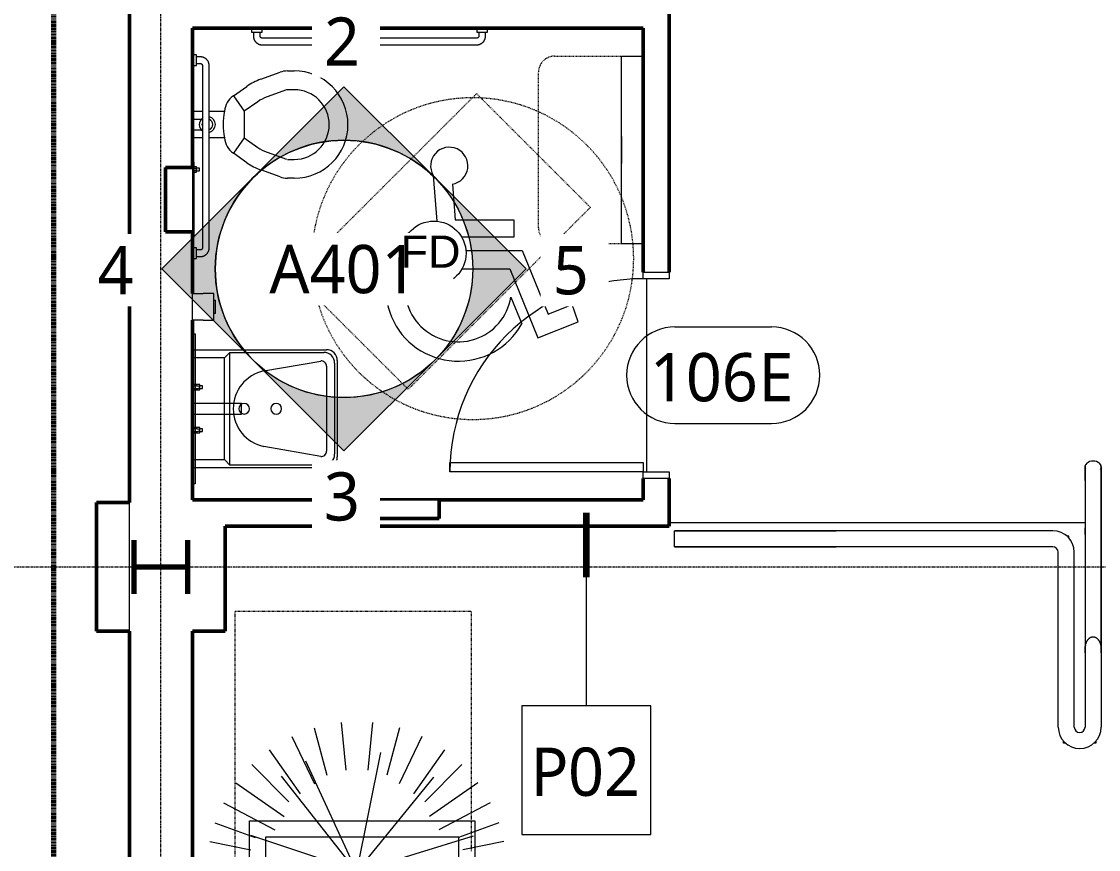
# Model space of a CAD drawing. Header units: inches. Extents: x -1548 to 1644, y -860 to 924.
# Drawn here: x -269 to -68.3, y -22.7 to 131.7 of the extents above; entities that cross this region are included whole.
import ezdxf

# ---------------------------------------------------------------- set-up
doc = ezdxf.new("R2010")
doc.units = ezdxf.units.IN
doc.header["$MEASUREMENT"] = 0
for name, pattern in [('Dash', [0.25, 0.125, -0.125]), ('Dash Dot 3_16_', [0.3125, 0.1875, -0.0625, 0, -0.0625]), ('Grid Line', [0.875, 0.5, -0.125, 0.125, -0.125]), ('Overhead 1_16_', [0.101562, 0.0625, -0.039062])]:
    doc.linetypes.add(name, pattern=pattern)
for name, color, linetype, lineweight in [('A-ANNO-NOTE', 131, 'Continuous', 9), ('A-ANNO-SYMB', 150, 'Continuous', 9), ('A-DOOR', 31, 'Continuous', 13), ('A-DOOR-FRAM', 31, 'Continuous', 20), ('A-DOOR-IDEN', 31, 'Continuous', 9), ('A-FLOR', 192, 'Continuous', 13), ('A-FLOR-HRAL', 11, 'Continuous', 9), ('A-WALL', 113, 'Continuous', 13), ('A-WALL-IDEN', 211, 'Continuous', 9), ('E-ARBL-BNDY', 71, 'Continuous', 9), ('G-ANNO-SYMB', 111, 'Continuous', 9), ('I-WALL', 2, 'Continuous', 13), ('L-HRDS', 13, 'Continuous', 9), ('L-PLNT', 71, 'Continuous', 9), ('P-SANR-FIXT', 6, 'Continuous', 9), ('Q-SPCQ', 91, 'Continuous', 9), ('S-COLS', 52, 'Continuous', 9), ('S-COLS-SYMB', 171, 'Continuous', 70), ('S-GRID', 1, 'Continuous', 9), ('S-STRS-MBND', 31, 'Overhead 1_16_', 9)]:
    doc.layers.add(name, color=color, linetype=linetype, lineweight=lineweight)
doc.styles.add('Arial_1', font='arial.ttf', dxfattribs={"height": 6})
doc.styles.add('Trebuchet MS_1', font='trebuc.ttf', dxfattribs={"height": 9})

# ---------------------------------------------------------------- blocks, each defined once
blk = doc.blocks.new('W Shapes-Column - W10x49-938861-L1')
at = {"layer": 'S-COLS-SYMB', "color": 250}
for p, q in [((-5, 5), (5, 5)), ((0, 5), (0, -5)), ((-5, -5), (5, -5))]:
    blk.add_line(p, q, dxfattribs=at)
blk = doc.blocks.new('Snowdon Towers Sample Structural_rvt-1-L1')
at = {"layer": 'S-COLS', "lineweight": 9, "rotation": 89.99999999999972}
blk.add_blockref('W Shapes-Column - W10x49-938861-L1', (-243, 30), dxfattribs=at)
blk = doc.blocks.new('Snowdon Towers Sample Electrical_rvt-1-L1')
at = {"layer": 'E-ARBL-BNDY', "color": 253}
blk.add_line((-248.88, 434.81), (-248.88, -354.5), dxfattribs=at)
blk = doc.blocks.new('SinkConnection - Retail Sink-V90-L1')
at = {"layer": 'P-SANR-FIXT', "color": 7}
for p, q in [((-4.5, -0.62), (-4.5, -2)), ((-4.5, -2), (-3.5, -2)), ((-4.25, -2), (-4.25, -2.5)), ((-3.75, -2.5), (-3.75, -2)), ((-3.5, -2), (-3.5, -0.62)), ((-1, -0.62), (-1, -9.75)), ((1, -9.75), (1, -0.62)), ((3.5, -0.62), (3.5, -2)), ((3.5, -2), (4.5, -2)), ((3.75, -2), (3.75, -2.5)), ((4.25, -2.5), (4.25, -2)), ((4.5, -2), (4.5, -0.62)), ((-4.25, -2.5), (-4.24, -2.5)), ((-4.25, -2.5), (-3.75, -2.5)), ((-3.76, -2.5), (-3.75, -2.5)), ((3.75, -2.5), (4.25, -2.5)), ((3.75, -2.5), (3.76, -2.5)), ((4.24, -2.5), (4.25, -2.5)), ((-1, -9.75), (1, -9.75))]:
    blk.add_line(p, q, dxfattribs=at)
at = {"layer": 'P-SANR-FIXT', "color": 7, "flags": 128}
for points in [[(-4.15, -0.64), (-4.18, -0.72), (-4.2, -0.81), (-4.22, -0.91), (-4.24, -1.02), (-4.25, -1.13), (-4.25, -1.25), (-4.25, -1.37), (-4.24, -1.48), (-4.22, -1.59), (-4.2, -1.69), (-4.18, -1.78), (-4.15, -1.86), (-4.11, -1.92), (-4.08, -1.96), (-4.04, -1.99), (-4, -2)], [(-4, -2), (-3.96, -1.99), (-3.92, -1.96), (-3.89, -1.92), (-3.85, -1.86), (-3.82, -1.78), (-3.8, -1.69), (-3.78, -1.59), (-3.76, -1.48), (-3.75, -1.37), (-3.75, -1.25), (-3.75, -1.13), (-3.76, -1.02), (-3.78, -0.91), (-3.8, -0.81), (-3.82, -0.72), (-3.85, -0.64)], [(3.85, -0.64), (3.82, -0.72), (3.8, -0.81), (3.78, -0.91), (3.76, -1.02), (3.75, -1.13), (3.75, -1.25), (3.75, -1.37), (3.76, -1.48), (3.78, -1.59), (3.8, -1.69), (3.82, -1.78), (3.85, -1.86), (3.89, -1.92), (3.92, -1.96), (3.96, -1.99), (4, -2)], [(4, -2), (4.04, -1.99), (4.08, -1.96), (4.11, -1.92), (4.15, -1.86), (4.18, -1.78), (4.2, -1.69), (4.22, -1.59), (4.24, -1.48), (4.25, -1.37), (4.25, -1.25), (4.25, -1.13), (4.24, -1.02), (4.22, -0.91), (4.2, -0.81), (4.18, -0.72), (4.15, -0.64)]]:
    blk.add_lwpolyline(points, dxfattribs=at)
at = {"layer": 'P-SANR-FIXT', "color": 7}
for start, end in [(360, 180), (180, 360)]:
    blk.add_arc((0, -16.25), 1, start, end, dxfattribs=at)
blk = doc.blocks.new('WaterClosetConnection - Water Closet Connection-V92-L1')
at = {"layer": 'P-SANR-FIXT', "color": 7}
for p, q in [((-8.5, -1.2), (-8.5, -2)), ((-8.5, -2), (-7.5, -2)), ((-8.25, -2), (-8.25, -2.5)), ((-7.75, -2.5), (-7.75, -2)), ((-7.5, -2), (-7.5, -1.2)), ((-8.25, -2.5), (-8.24, -2.5)), ((-8.25, -2.5), (-7.75, -2.5)), ((-7.76, -2.5), (-7.75, -2.5))]:
    blk.add_line(p, q, dxfattribs=at)
at = {"layer": 'P-SANR-FIXT', "color": 7, "flags": 128}
for points in [[(-8.25, -1.2), (-8.25, -1.25), (-8.25, -1.37), (-8.24, -1.48), (-8.22, -1.59), (-8.2, -1.69), (-8.18, -1.78), (-8.15, -1.86), (-8.11, -1.92), (-8.08, -1.96), (-8.04, -1.99), (-8, -2)], [(-8, -2), (-8.04, -1.99), (-8.08, -1.96)], [(-8, -2), (-7.96, -1.99), (-7.92, -1.96), (-7.89, -1.92), (-7.85, -1.86), (-7.82, -1.78), (-7.8, -1.69), (-7.78, -1.59), (-7.76, -1.48), (-7.75, -1.37), (-7.75, -1.25), (-7.75, -1.2)], [(-7.89, -1.92), (-7.92, -1.96), (-7.96, -1.99), (-8, -2)]]:
    blk.add_lwpolyline(points, dxfattribs=at)
blk = doc.blocks.new('Snowdon Towers Sample Plumbing_rvt-1-L1')
at = {"layer": 'P-SANR-FIXT', "color": 90, "lineweight": 9}
for name, p, rotation in [('WaterClosetConnection - Water Closet Connection-V92-L1', (-238.33, 112.12), 89.99999999999996), ('SinkConnection - Retail Sink-V90-L1', (-237.75, 59.5), 89.99999999999991)]:
    blk.add_blockref(name, p, dxfattribs=dict(at, rotation=rotation))
blk = doc.blocks.new('Toilet-Commercial-Wall-3D - 19_ Seat Height-1393517-L1')
at = {"layer": 'P-SANR-FIXT'}
for p, q in [((13.44, -7.75), (13.44, -5.88)), ((14.94, -5.88), (14.94, -7.53)), ((16.94, -5.88), (16.94, -7.53)), ((18.44, -5.88), (18.44, -7.75)), ((13.44, -11.83), (13.44, -9)), ((18.44, -8.99), (18.44, -11.83)), ((8.82, -16.05), (10.6, -13.51)), ((13.47, -15.52), (10.6, -13.51)), ((21.28, -13.51), (18.42, -15.52)), ((21.28, -13.51), (23.06, -16.05)), ((13.47, -15.52), (11.69, -18.06)), ((18.42, -15.52), (13.47, -15.52)), ((20.19, -18.06), (18.42, -15.52)), ((6.18, -22.21), (7.5, -18.6)), ((10.79, -19.79), (9.47, -23.41)), ((22.41, -23.41), (21.1, -19.79)), ((24.38, -18.6), (25.7, -22.21)), ((5.94, -24.87), (5.94, -23.58)), ((9.44, -23.58), (9.44, -24.87)), ((22.44, -24.87), (22.44, -23.58)), ((25.94, -23.58), (25.94, -24.87))]:
    blk.add_line(p, q, dxfattribs=at)
for centre, radius, start, end in [((15.94, -8.65), 1.5, 37.3412, 142.6588), ((15.94, -8.66), 0.996, 76.1825, 103.8175), ((15.94, -8.65), 1.5, 194.2101, 346.147), ((15.94, -8.66), 0.996, 201.9682, 338.0318), ((13.88, -15.81), 4, 96.2451, 145), ((15.94, -24.21), 12.62, 78.5767, 101.4233), ((18.01, -15.81), 4, 35, 83.7549), ((17.83, -22.36), 11, 145, 160), ((14.05, -22.36), 11, 20, 35), ((17.83, -22.36), 7.5, 145, 160), ((14.05, -22.36), 7.5, 20, 35), ((9.94, -23.58), 4, 160, 180), ((21.94, -23.58), 0.5, 0, 20), ((21.94, -23.58), 4, 0, 20), ((15.94, -24.87), 10, 180, 270), ((15.94, -24.87), 6.5, 180, 270), ((15.94, -24.87), 10, 270, 0), ((15.94, -24.87), 6.5, 270, 360)]:
    blk.add_arc(centre, radius, start, end, dxfattribs=at)
blk = doc.blocks.new('Sink-Wall-Barrier Free-3D - 22_ x 27_-1836771-L1')
at = {"layer": 'P-SANR-FIXT'}
for p, q in [((2.06, -27.88), (2.06, -2.88)), ((3.56, -2.88), (3.56, -8.88)), ((22.56, -8.88), (22.56, -2.88)), ((24.06, -2.88), (24.06, -27.88)), ((2.56, -9.88), (3.56, -8.88)), ((2.56, -27.38), (2.56, -9.88)), ((2.56, -9.88), (23.56, -9.88)), ((3.56, -8.88), (22.56, -8.88)), ((23.56, -9.88), (22.56, -8.88)), ((23.56, -9.88), (23.56, -27.38)), ((4.15, -26.79), (6.02, -16.2)), ((20.1, -16.2), (21.96, -26.79)), ((20.97, -27.88), (5.15, -27.88)), ((22.06, -29.88), (4.06, -29.88)), ((21.56, -29.38), (4.56, -29.38))]:
    blk.add_line(p, q, dxfattribs=at)
for centre, radius, start, end in [((13.06, -17.67), 7.19, 11.7466, 168.2534), ((13.06, -12.53), 0.985, 360, 180), ((13.06, -12.53), 0.985, 180, 360), ((4.06, -27.88), 2, 180, 270), ((4.56, -27.38), 2, 180, 270), ((5.15, -26.88), 1, 175, 270), ((20.97, -26.88), 1, 270, 5), ((21.56, -27.38), 2, 270, 0), ((22.06, -27.88), 2, 270, 0)]:
    blk.add_arc(centre, radius, start, end, dxfattribs=at)
blk = doc.blocks.new('Mirror - 28_ x 48_-1859302-L1')
at = {"layer": 'Q-SPCQ'}
for p, q in [((-13.04, -6.38), (-13.04, -5.88)), ((-13.04, -5.88), (14.96, -5.88)), ((14.96, -5.88), (14.96, -6.38)), ((14.96, -6.38), (-13.04, -6.38))]:
    blk.add_line(p, q, dxfattribs=at)
blk = doc.blocks.new('Grab Bar - Grab Bar-V44-L1')
at = {"layer": 'Q-SPCQ'}
for p, q in [((-43, 0), (-43, -0.75)), ((-41, -0.75), (-41, 0)), ((-7, 0), (-7, -0.75)), ((-5, -0.75), (-5, 0)), ((-43, -0.75), (-41, -0.75)), ((-42.63, -0.75), (-42.63, -1.5)), ((-41.38, -1.5), (-41.38, -0.75)), ((-7, -1.87), (-41, -1.87)), ((-7, -0.75), (-5, -0.75)), ((-6.62, -0.75), (-6.62, -1.5)), ((-5.38, -1.5), (-5.38, -0.75)), ((-41, -3.13), (-7, -3.13)), ((-0.75, -11.37), (-1.5, -11.37)), ((0, -11), (-0.75, -11)), ((-0.75, -11), (-0.75, -13)), ((-3.13, -13), (-3.13, -53)), ((-1.87, -53), (-1.87, -13)), ((-1.5, -12.63), (-0.75, -12.63)), ((-0.75, -13), (0, -13)), ((-0.75, -53.37), (-1.5, -53.37)), ((0, -53), (-0.75, -53)), ((-0.75, -53), (-0.75, -55)), ((-1.5, -54.62), (-0.75, -54.62)), ((-0.75, -55), (0, -55))]:
    blk.add_line(p, q, dxfattribs=at)
at = {"layer": 'Q-SPCQ', "flags": 128}
for points in [[(-42.63, -1.5), (-42.62, -1.56), (-42.62, -1.63), (-42.61, -1.69), (-42.6, -1.76), (-42.59, -1.82), (-42.58, -1.89), (-42.56, -1.95), (-42.54, -2.01), (-42.52, -2.07), (-42.5, -2.13), (-42.47, -2.19), (-42.44, -2.25), (-42.41, -2.31), (-42.38, -2.36), (-42.34, -2.42), (-42.3, -2.47), (-42.26, -2.52), (-42.22, -2.57), (-42.18, -2.62), (-42.13, -2.67), (-42.08, -2.71), (-42.04, -2.75), (-41.98, -2.79), (-41.93, -2.83), (-41.88, -2.87), (-41.82, -2.9), (-41.77, -2.93), (-41.71, -2.96), (-41.65, -2.99), (-41.59, -3.01), (-41.53, -3.04), (-41.47, -3.06), (-41.4, -3.07), (-41.34, -3.09), (-41.28, -3.1), (-41.21, -3.11), (-41.15, -3.12), (-41.08, -3.12), (-41.02, -3.13), (-41, -3.13)], [(-41, -1.87), (-41.01, -1.87), (-41.03, -1.87), (-41.04, -1.87), (-41.06, -1.87), (-41.07, -1.87), (-41.09, -1.86), (-41.1, -1.86), (-41.12, -1.86), (-41.13, -1.85), (-41.15, -1.85), (-41.16, -1.84), (-41.17, -1.83), (-41.19, -1.83), (-41.2, -1.82), (-41.21, -1.81), (-41.22, -1.8), (-41.24, -1.79), (-41.25, -1.78), (-41.26, -1.77), (-41.27, -1.76), (-41.28, -1.75), (-41.29, -1.74), (-41.3, -1.73), (-41.31, -1.72), (-41.32, -1.7), (-41.32, -1.69), (-41.33, -1.68), (-41.34, -1.66), (-41.34, -1.65), (-41.35, -1.64), (-41.35, -1.62), (-41.36, -1.61), (-41.36, -1.59), (-41.37, -1.58), (-41.37, -1.56), (-41.37, -1.55), (-41.37, -1.53), (-41.37, -1.52), (-41.38, -1.5), (-41.38, -1.5)], [(-6.62, -1.5), (-6.63, -1.51), (-6.63, -1.53), (-6.63, -1.54), (-6.63, -1.56), (-6.63, -1.57), (-6.64, -1.59), (-6.64, -1.6), (-6.64, -1.62), (-6.65, -1.63), (-6.65, -1.65), (-6.66, -1.66), (-6.67, -1.67), (-6.67, -1.69), (-6.68, -1.7), (-6.69, -1.71), (-6.7, -1.72), (-6.71, -1.74), (-6.72, -1.75), (-6.73, -1.76), (-6.74, -1.77), (-6.75, -1.78), (-6.76, -1.79), (-6.77, -1.8), (-6.78, -1.81), (-6.8, -1.82), (-6.81, -1.82), (-6.82, -1.83), (-6.84, -1.84), (-6.85, -1.84), (-6.86, -1.85), (-6.88, -1.85), (-6.89, -1.86), (-6.91, -1.86), (-6.92, -1.87), (-6.94, -1.87), (-6.95, -1.87), (-6.97, -1.87), (-6.98, -1.87), (-7, -1.87), (-7, -1.87)], [(-7, -3.13), (-6.94, -3.12), (-6.87, -3.12), (-6.81, -3.11), (-6.74, -3.1), (-6.68, -3.09), (-6.61, -3.08), (-6.55, -3.06), (-6.49, -3.04), (-6.43, -3.02), (-6.37, -3), (-6.31, -2.97), (-6.25, -2.94), (-6.19, -2.91), (-6.14, -2.88), (-6.08, -2.84), (-6.03, -2.8), (-5.98, -2.76), (-5.93, -2.72), (-5.88, -2.68), (-5.83, -2.63), (-5.79, -2.58), (-5.75, -2.54), (-5.71, -2.48), (-5.67, -2.43), (-5.63, -2.38), (-5.6, -2.32), (-5.57, -2.27), (-5.54, -2.21), (-5.51, -2.15), (-5.49, -2.09), (-5.46, -2.03), (-5.44, -1.97), (-5.43, -1.9), (-5.41, -1.84), (-5.4, -1.78), (-5.39, -1.71), (-5.38, -1.65), (-5.38, -1.58), (-5.38, -1.52), (-5.38, -1.5)], [(-1.5, -11.37), (-1.56, -11.38), (-1.63, -11.38), (-1.69, -11.39), (-1.76, -11.4), (-1.82, -11.41), (-1.89, -11.42), (-1.95, -11.44), (-2.01, -11.46), (-2.07, -11.48), (-2.13, -11.5), (-2.19, -11.53), (-2.25, -11.56), (-2.31, -11.59), (-2.36, -11.62), (-2.42, -11.66), (-2.47, -11.7), (-2.52, -11.74), (-2.57, -11.78), (-2.62, -11.82), (-2.67, -11.87), (-2.71, -11.92), (-2.75, -11.96), (-2.79, -12.02), (-2.83, -12.07), (-2.87, -12.12), (-2.9, -12.18), (-2.93, -12.23), (-2.96, -12.29), (-2.99, -12.35), (-3.01, -12.41), (-3.04, -12.47), (-3.06, -12.53), (-3.07, -12.6), (-3.09, -12.66), (-3.1, -12.72), (-3.11, -12.79), (-3.12, -12.85), (-3.12, -12.92), (-3.13, -12.98), (-3.13, -13)], [(-1.87, -13), (-1.87, -12.99), (-1.87, -12.97), (-1.87, -12.96), (-1.87, -12.94), (-1.87, -12.93), (-1.86, -12.91), (-1.86, -12.9), (-1.86, -12.88), (-1.85, -12.87), (-1.85, -12.85), (-1.84, -12.84), (-1.83, -12.83), (-1.83, -12.81), (-1.82, -12.8), (-1.81, -12.79), (-1.8, -12.78), (-1.79, -12.76), (-1.78, -12.75), (-1.77, -12.74), (-1.76, -12.73), (-1.75, -12.72), (-1.74, -12.71), (-1.73, -12.7), (-1.72, -12.69), (-1.7, -12.68), (-1.69, -12.68), (-1.68, -12.67), (-1.66, -12.66), (-1.65, -12.66), (-1.64, -12.65), (-1.62, -12.65), (-1.61, -12.64), (-1.59, -12.64), (-1.58, -12.63), (-1.56, -12.63), (-1.55, -12.63), (-1.53, -12.63), (-1.52, -12.63), (-1.5, -12.63), (-1.5, -12.63)], [(-3.13, -53), (-3.12, -53.06), (-3.12, -53.13), (-3.11, -53.19), (-3.1, -53.26), (-3.09, -53.32), (-3.08, -53.39), (-3.06, -53.45), (-3.04, -53.51), (-3.02, -53.57), (-3, -53.63), (-2.97, -53.69), (-2.94, -53.75), (-2.91, -53.81), (-2.88, -53.86), (-2.84, -53.92), (-2.8, -53.97), (-2.76, -54.02), (-2.72, -54.07), (-2.68, -54.12), (-2.63, -54.17), (-2.58, -54.21), (-2.54, -54.25), (-2.48, -54.29), (-2.43, -54.33), (-2.38, -54.37), (-2.32, -54.4), (-2.27, -54.43), (-2.21, -54.46), (-2.15, -54.49), (-2.09, -54.51), (-2.03, -54.54), (-1.97, -54.56), (-1.9, -54.57), (-1.84, -54.59), (-1.78, -54.6), (-1.71, -54.61), (-1.65, -54.62), (-1.58, -54.62), (-1.52, -54.62), (-1.5, -54.62)], [(-1.5, -53.37), (-1.51, -53.37), (-1.53, -53.37), (-1.54, -53.37), (-1.56, -53.37), (-1.57, -53.37), (-1.59, -53.36), (-1.6, -53.36), (-1.62, -53.36), (-1.63, -53.35), (-1.65, -53.35), (-1.66, -53.34), (-1.67, -53.33), (-1.69, -53.33), (-1.7, -53.32), (-1.71, -53.31), (-1.72, -53.3), (-1.74, -53.29), (-1.75, -53.28), (-1.76, -53.27), (-1.77, -53.26), (-1.78, -53.25), (-1.79, -53.24), (-1.8, -53.23), (-1.81, -53.22), (-1.82, -53.2), (-1.82, -53.19), (-1.83, -53.18), (-1.84, -53.16), (-1.84, -53.15), (-1.85, -53.14), (-1.85, -53.12), (-1.86, -53.11), (-1.86, -53.09), (-1.87, -53.08), (-1.87, -53.06), (-1.87, -53.05), (-1.87, -53.03), (-1.87, -53.02), (-1.87, -53), (-1.87, -53)]]:
    blk.add_lwpolyline(points, dxfattribs=at)
blk = doc.blocks.new('Door-Passage-Single-Flush - 36_ x 84_-2162750-L1')
at = {"layer": 'A-DOOR', "lineweight": 20}
for p, q in [((16.25, -2.6875), (18, -2.6875)), ((16.25, -38.6875), (16.25, -2.6875)), ((18, -2.6875), (18, -38.6875)), ((18, -38.6875), (16.25, -38.6875))]:
    blk.add_line(p, q, dxfattribs=at)
at = {"layer": 'A-DOOR', "lineweight": 9}
blk.add_arc((18, -2.6875), 36, 180, 270, dxfattribs=at)
at = {"layer": 'A-DOOR-FRAM'}
for p, q in [((-19.25, 2.1875), (-18, 2.1875)), ((-19.25, -2.6875), (-19.25, 2.1875)), ((-18, 2.1875), (-18, -2.6875)), ((18, 2.1875), (19.25, 2.1875)), ((18, -2.6875), (18, 2.1875)), ((19.25, 2.1875), (19.25, -2.6875)), ((-18, -2.6875), (-19.25, -2.6875)), ((19.25, -2.6875), (18, -2.6875))]:
    blk.add_line(p, q, dxfattribs=at)
blk = doc.blocks.new('Wheel Chair Circle - Wheel Chair Circle-V48-L1')
at = {"layer": 'Q-SPCQ'}
for p, q in [((-7.36, 15.53), (-6.71, 6.97)), ((-3.8, 13.88), (-3.3, 7.23)), ((-3.3, 7.23), (7.68, 7.23)), ((7.68, 7.23), (7.68, 3.99)), ((7.68, 3.99), (-2.05, 3.99)), ((-1.28, 1.51), (9.23, 1.51)), ((9.23, 1.51), (14.05, -10.34)), ((-2.02, -1.91), (6.93, -1.91)), ((6.93, -1.91), (12.16, -14.78)), ((7.09, -7.17), (9.12, -12.16)), ((14.05, -10.34), (18.53, -8.55)), ((19.64, -11.79), (18.53, -8.55)), ((12.16, -14.78), (19.64, -11.79))]:
    blk.add_line(p, q, dxfattribs=at)
at = {"layer": 'Q-SPCQ', "linetype": 'Dash'}
for start, end in [(360, 180), (180, 360)]:
    blk.add_arc((0, 0), 30, start, end, dxfattribs=at)
at = {"layer": 'Q-SPCQ'}
for centre, radius, start, end in [((-4.38, 17.3), 3.47, 279.5296, 210.6777), ((-2.69, -5.62), 13.51, 138.7796, 331.0081), ((-2.69, -5.62), 9.91, 162.1498, 350.9794)]:
    blk.add_arc(centre, radius, start, end, dxfattribs=at)
blk = doc.blocks.new('ADA Clear Space - ADA Clear Space-1382689-L1')
at = {"layer": 'Q-SPCQ', "linetype": 'Dash'}
for p, q in [((-15, -24), (-15, 24)), ((-15, 24), (15, 24)), ((15, 24), (15, -24)), ((15, -24), (-15, -24))]:
    blk.add_line(p, q, dxfattribs=at)
blk = doc.blocks.new('Planter Box - 42__L x 20_W x 24_H-1465731-L1')
at = {"layer": 'L-HRDS'}
for p, q in [((-21, -10), (-21, 10)), ((-20.85, 10), (-21, 10)), ((-0.28, 10), (-0.97, 10)), ((21, 10), (10.49, 10)), ((21, 10), (21, -10)), ((1.12, 7), (-1.69, 7)), ((18, 7), (5.54, 7)), ((18, -7), (18, 7)), ((-18, -3.29), (-18, -7)), ((-18, -7), (18, -7)), ((21, -10), (-21, -10))]:
    blk.add_line(p, q, dxfattribs=at)
blk = doc.blocks.new('Railing - Railing-1564344-L1')
at = {"layer": 'A-FLOR-HRAL'}
for p, q in [((-73.75, 35.75), (-74.15, 35.75)), ((-73.75, 35.35), (-73.75, 35.75)), ((-74.75, -2.88), (-74.75, -2.5)), ((-74.35, -2.88), (-74.75, -2.88)), ((-68.75, -2.88), (-69.15, -2.88)), ((-68.75, -2.5), (-68.75, -2.88))]:
    blk.add_line(p, q, dxfattribs=at)
blk = doc.blocks.new('Top Rail Type - Top Rail_Internal_-1564926-L1')
at = {"layer": 'A-FLOR-HRAL'}
for p, q in [((-70.74, 48.57), (-70.75, 48.62)), ((-70.75, 48.62), (-70.75, 48.43)), ((-70.75, 48.43), (-70.75, 48.62)), ((-70.75, 48.62), (-70.74, 48.57)), ((-67.75, 48.62), (-67.76, 48.53)), ((-67.76, 48.53), (-67.75, 48.62)), ((-67.75, 48.43), (-67.75, 48.62)), ((-67.75, 48.62), (-67.75, 48.43)), ((-70.75, 46.12), (-70.75, 37.26)), ((-67.75, 37.26), (-67.75, 46.12)), ((-147.25, 33.75), (-147.25, 36.75)), ((-147.25, 36.75), (-117.13, 36.75)), ((-76.75, 36.75), (-117.13, 36.75)), ((-70.75, 36.07), (-70.75, 25.62)), ((-67.75, 25.62), (-67.75, 36.07)), ((-147.25, 33.75), (-117.13, 33.75)), ((-76.75, 33.75), (-117.13, 33.75)), ((-75.75, 0.12), (-75.75, 32.75)), ((-72.75, 0.12), (-72.75, 32.75)), ((-70.75, 25.62), (-70.75, 15.18)), ((-67.75, 15.18), (-67.75, 25.62)), ((-70.75, 13.99), (-70.75, 3.62)), ((-67.75, 13.99), (-67.75, 3.62)), ((-70.75, 3.62), (-70.75, 0.12)), ((-67.75, 3.62), (-67.75, 0.12))]:
    blk.add_line(p, q, dxfattribs=at)
at = {"layer": 'A-FLOR-HRAL', "flags": 128}
for points in [[(-69.25, 49.75), (-69.58, 49.72), (-69.9, 49.64), (-70.19, 49.5), (-70.42, 49.33), (-70.6, 49.11), (-70.71, 48.88), (-70.75, 48.62)], [(-70.75, 48.62), (-70.71, 48.88), (-70.6, 49.11)], [(-70.75, 46.12), (-70.75, 47.08), (-70.75, 47.89), (-70.75, 48.43), (-70.75, 48.62)], [(-70.75, 48.62), (-70.75, 48.43), (-70.75, 47.89), (-70.75, 47.08), (-70.75, 46.12)], [(-70.73, 48.49), (-70.71, 48.37), (-70.63, 48.2)], [(-67.75, 48.62), (-67.79, 48.88), (-67.9, 49.11), (-68.08, 49.33), (-68.31, 49.5), (-68.6, 49.64), (-68.92, 49.72), (-69.25, 49.75)], [(-67.9, 49.11), (-67.79, 48.88), (-67.75, 48.62)], [(-67.87, 48.21), (-67.79, 48.37), (-67.77, 48.5)], [(-67.75, 48.62), (-67.75, 48.43), (-67.75, 47.89), (-67.75, 47.08), (-67.75, 46.12)], [(-67.75, 46.12), (-67.75, 47.08), (-67.75, 47.89), (-67.75, 48.43), (-67.75, 48.62)], [(-70.75, 36.07), (-70.75, 36.64), (-70.75, 37.26)], [(-70.75, 37.26), (-70.75, 36.64), (-70.75, 36.07)], [(-67.75, 37.26), (-67.75, 36.64), (-67.75, 36.07)], [(-67.75, 36.07), (-67.75, 36.64), (-67.75, 37.26)], [(-70.75, 13.99), (-70.75, 14.61), (-70.75, 15.18)], [(-70.75, 15.18), (-70.75, 14.61), (-70.75, 13.99)], [(-67.75, 15.18), (-67.75, 14.61), (-67.75, 13.99)], [(-67.75, 13.99), (-67.75, 14.61), (-67.75, 15.18)]]:
    blk.add_lwpolyline(points, dxfattribs=at)
at = {"layer": 'A-FLOR-HRAL'}
for centre, radius, start, end in [((-76.75, 32.75), 4, 360, 90), ((-76.75, 32.75), 1, 360, 90), ((-71.75, 0.12), 4, 180, 270), ((-71.75, 0.12), 1, 180, 270), ((-71.75, 0.12), 4, 270, 0), ((-71.75, 0.12), 1, 270, 0)]:
    blk.add_arc(centre, radius, start, end, dxfattribs=at)
for points, knots in [([(-70.68, 15.35), (-70.65, 15.5), (-70.58, 15.73), (-70.48, 15.98), (-70.41, 16.12), (-70.35, 16.22), (-70.29, 16.32), (-70.22, 16.41), (-70.15, 16.51), (-70.09, 16.58), (-70.03, 16.63), (-69.97, 16.68), (-69.9, 16.75), (-69.8, 16.81), (-69.7, 16.87), (-69.6, 16.91), (-69.45, 16.95), (-69.33, 16.97), (-69.25, 16.97)], [-1, -1, -1, -1, -0.8, -0.7, -0.65, -0.6, -0.55, -0.5, -0.45, -0.4, -0.375, -0.35, -0.3, -0.25, -0.2, -0.15, -0.1, 0, 0, 0, 0]), ([(-69.25, 16.97), (-69.18, 16.97), (-69.09, 16.96), (-68.96, 16.93), (-68.87, 16.9), (-68.78, 16.86), (-68.7, 16.81), (-68.62, 16.76), (-68.54, 16.7), (-68.47, 16.63), (-68.4, 16.56), (-68.34, 16.49), (-68.28, 16.41), (-68.22, 16.33), (-68.17, 16.25), (-68.12, 16.17), (-68.07, 16.08), (-68.03, 16), (-67.98, 15.88), (-67.9, 15.66), (-67.85, 15.48), (-67.82, 15.35)], [-1, -1, -1, -1, -0.916667, -0.875, -0.833333, -0.791667, -0.75, -0.708333, -0.666667, -0.625, -0.583333, -0.541667, -0.5, -0.458333, -0.416667, -0.375, -0.333333, -0.291667, -0.25, -0.166667, 0, 0, 0, 0])]:
    blk.add_open_spline(points, degree=3, knots=knots, dxfattribs=at)
for points in [[(-70.68, 15.35), (-70.71, 15.12), (-70.76, 14.67), (-70.76, 14.22), (-70.75, 13.99)], [(-67.82, 15.35), (-67.79, 15.12), (-67.74, 14.67), (-67.74, 14.22), (-67.75, 13.99)]]:
    blk.add_open_spline(points, degree=3, dxfattribs=at)
blk = doc.blocks.new('Top Rail Type - Top Rail_Internal_-V58-L1')
at = {"layer": 'A-FLOR-HRAL'}
for p, q in [((-70.75, 48.52), (-70.75, 48.62)), ((-70.75, 48.52), (-70.75, 48.62)), ((-70.75, 48.17), (-70.75, 48.29)), ((-67.75, 48.52), (-67.75, 48.62)), ((-67.75, 48.52), (-67.75, 48.62)), ((-67.75, 48.17), (-67.75, 48.29)), ((-70.75, 47.26), (-70.75, 47.56)), ((-67.75, 47.26), (-67.75, 47.56)), ((-70.75, 46.12), (-70.75, 37.26)), ((-67.75, 46.12), (-67.75, 37.26)), ((-147.25, 33.75), (-147.25, 36.75)), ((-76.75, 36.75), (-147.25, 36.75)), ((-70.75, 37.26), (-70.75, 36.07)), ((-67.75, 37.26), (-67.75, 36.07)), ((-70.75, 36.07), (-70.75, 15.18)), ((-67.75, 36.07), (-67.75, 15.18)), ((-76.75, 33.75), (-147.25, 33.75)), ((-75.75, 0.12), (-75.75, 32.75)), ((-72.75, 0.12), (-72.75, 32.75)), ((-70.75, 13.99), (-70.75, 15.18)), ((-67.75, 13.99), (-67.75, 15.18)), ((-70.75, 13.99), (-70.75, 0.12)), ((-67.75, 13.99), (-67.75, 0.12))]:
    blk.add_line(p, q, dxfattribs=at)
for centre, radius, start, end in [((-76.75, 32.75), 4, 360, 90), ((-76.75, 32.75), 1, 360, 90), ((-71.75, 0.12), 4, 180, 0), ((-71.75, 0.12), 1, 180, 0)]:
    blk.add_arc(centre, radius, start, end, dxfattribs=at)
blk = doc.blocks.new('RPC Shrub - Hydrangea 3_-9_-V61-L1')
at = {"layer": 'L-PLNT'}
for p, q in [((-7.96, 26.84), (-5.59, 18.01)), ((-2.95, 27.84), (-2.02, 18.97)), ((2.95, 27.84), (2.02, 18.97)), ((7.96, 26.84), (5.59, 18.01)), ((-12.09, 25.26), (-7.86, 16.43)), ((12.09, 25.26), (7.86, 16.43)), ((-16.33, 22.75), (-10.57, 14.53)), ((0, 0), (4.45, 22.29)), ((16.33, 22.75), (10.57, 14.53)), ((0, 0), (-9.49, 20.65)), ((-19.56, 20.03), (-12.68, 13.05)), ((19.56, 20.03), (12.68, 13.05)), ((-22.54, 16.61), (-13.53, 10.3)), ((0, 0), (-14.05, 17.87)), ((0, 0), (14.33, 17.65)), ((22.54, 16.61), (13.53, 10.3)), ((-24.88, 12.85), (-15.27, 7.81)), ((24.88, 12.85), (15.27, 7.81)), ((-26.46, 9.16), (-18.94, 6.43)), ((26.46, 9.16), (18.94, 6.43)), ((-19.84, 6.87), (0.32, 0.12)), ((0, 0), (21.73, 6.69)), ((-27.42, 5.69), (-19.78, 4.12)), ((27.42, 5.69), (19.78, 4.12)), ((-27.9, 2.4), (-20.28, 1.69)), ((27.9, 2.4), (21.85, 1.84)), ((0, 0), (-22.5, -3.24)), ((0, 0), (-19.24, -5.93)), ((0, 0), (-2.48, -2.44)), ((0, 0), (-1.82, -3.85)), ((0, 0), (2.96, -6.43)), ((0, 0), (1.62, -11.24)), ((0, 0), (3.25, -5.22)), ((0, 0), (5.6, -3.46)), ((-27.9, -2.4), (-20.28, -1.69)), ((3.35, -1.12), (7.58, -2.54)), ((27.9, -2.4), (21.85, -1.84)), ((-3.57, -3.5), (-11.77, -11.56)), ((-27.42, -5.69), (-19.78, -4.12)), ((27.42, -5.69), (21.85, -4.55)), ((-26.46, -9.16), (-18.94, -6.43)), ((-24.88, -12.85), (-15.27, -7.81)), ((26.46, -9.16), (21.85, -7.48)), ((-21.88, -16.14), (-13.53, -10.3)), ((24.88, -12.85), (21.85, -11.26)), ((22.54, -16.61), (21.85, -16.12))]:
    blk.add_line(p, q, dxfattribs=at)
for start, end in [(360, 180), (180, 360)]:
    blk.add_arc((0, 0), 2, start, end, dxfattribs=at)
blk = doc.blocks.new('Soap Dispenser - Soap Dispenser-1106544-L1')
at = {"layer": 'Q-SPCQ'}
for p, q in [((0, -2), (0, 0)), ((0, 0), (5, 0)), ((0, -2), (0, -4)), ((5, 0), (5, -2)), ((5, -4), (5, -2)), ((0, -4), (5, -4)), ((1.25, -4.28), (1.25, -4)), ((3.75, -4), (3.75, -4.28)), ((1.25, -4.28), (3.75, -4.28))]:
    blk.add_line(p, q, dxfattribs=at)
blk = doc.blocks.new('Dispenser-Towel-Tall - Dispenser-Towel-Tall-2430741-L1')
at = {"layer": 'Q-SPCQ'}
for p, q in [((-8.98, 2.69), (-8.98, 2.44)), ((-8.98, 2.69), (8.02, 2.69)), ((8.02, 2.69), (8.02, 2.44))]:
    blk.add_line(p, q, dxfattribs=at)
blk = doc.blocks.new('Dispenser-Sanitary Napkin - Dispenser-Sanitary Napkin-2430221-L1')
at = {"layer": 'Q-SPCQ'}
for p, q in [((-7.48, 6.12), (-7.48, 5.88)), ((-7.48, 6.12), (6.52, 6.12)), ((6.52, 6.12), (6.52, 5.88)), ((-6.48, 5.88), (-6.48, 0.87)), ((5.52, 0.87), (5.52, 5.88)), ((-6.48, 0.87), (5.52, 0.87))]:
    blk.add_line(p, q, dxfattribs=at)
blk = doc.blocks.new('Changing Station - 35_ x 20_-2429150-L1')
at = {"layer": 'Q-SPCQ', "linetype": 'Dash'}
for p, q in [((-11.31, 21.94), (17.69, 21.94)), ((-14.31, 6.44), (-14.31, 18.94)), ((20.69, 18.94), (20.69, 6.44))]:
    blk.add_line(p, q, dxfattribs=at)
at = {"layer": 'Q-SPCQ'}
for p, q in [((-14.31, 6.44), (20.69, 6.44)), ((-14.31, 2.44), (-14.31, 6.44)), ((0.69, 6.44), (5.69, 6.44)), ((5.69, 6.44), (0.69, 6.44)), ((20.69, 6.44), (20.69, 2.44))]:
    blk.add_line(p, q, dxfattribs=at)
at = {"layer": 'Q-SPCQ', "linetype": 'Dash'}
for centre, start, end in [((-11.31, 18.94), 90, 180), ((17.69, 18.94), 360, 90)]:
    blk.add_arc(centre, 3, start, end, dxfattribs=at)
blk = doc.blocks.new('Door Tag - Door Tag-2240266-L1')
at = {"layer": 'A-DOOR-IDEN'}
for p, q in [((-0.09375, 0.09375), (0.09375, 0.09375)), ((-0.09375, -0.09375), (0.09375, -0.09375))]:
    blk.add_line(p, q, dxfattribs=at)
for centre, start, end in [((-0.09375, 0), 90, 270), ((0.09375, 0), 270, 90)]:
    blk.add_arc(centre, 0.09375, start, end, dxfattribs=at)
blk = doc.blocks.new('Wall Tag - 1_4_-1225328-L1')
at = {"layer": 'A-WALL-IDEN'}
for p, q in [((-0.125, 0.125), (-0.125, -0.125)), ((0.125, 0.125), (-0.125, 0.125)), ((0.125, -0.125), (0.125, 0.125)), ((-0.125, -0.125), (0.125, -0.125))]:
    blk.add_line(p, q, dxfattribs=at)
blk = doc.blocks.new('Elevation - Filled Arrow-152140-L1')
at = {"layer": 'G-ANNO-SYMB'}
blk.add_circle((0, 0), 0.25, dxfattribs=at)
blk = doc.blocks.new('Elevation - Filled Arrow-151867-L1')
at = {"layer": 'G-ANNO-SYMB'}
h = blk.add_hatch(color=256, dxfattribs=at)
edge = h.paths.add_edge_path()
edge.add_line((0, 0.3536), (0.1768, 0.1768))
edge.add_arc((0, 0), 0.25, 45, 135)
edge.add_line((-0.1768, 0.1768), (0, 0.3536))
for p, q in [((0, 0.3536), (-0.1768, 0.1768)), ((0, 0.3536), (-0.1768, 0.1768)), ((0.1768, 0.1768), (0, 0.3536)), ((0.1768, 0.1768), (0, 0.3536))]:
    blk.add_line(p, q, dxfattribs=at)
blk.add_arc((0, 0), 0.25, 45, 135, dxfattribs=at)

msp = doc.modelspace()

# ---------------------------------------------------------------- linework, layer by layer
at = {"layer": 'A-ANNO-NOTE'}
msp.add_circle((-192.125, 88.5), 6, dxfattribs=at)
at = {"layer": 'A-ANNO-SYMB', "linetype": 'Dash Dot 3_16_', "lineweight": 70}
msp.add_line((-263.02659, 242.4627), (-263.02659, -398.60148), dxfattribs=at)
at = {"layer": 'A-FLOR'}
for p, q in [((-152.5, 83.75), (-152.5, 47.75)), ((-70.75, 38.25), (-148.25, 38.25))]:
    msp.add_line(p, q, dxfattribs=at)
at = {"layer": 'A-WALL', "lineweight": 50}
for p, q in [((-255, 18), (-255, 42)), ((-255, 42), (-248.875, 42)), ((-231, 18), (-231, 37.625)), ((-255, 18), (-248.875, 18)), ((-231, 18), (-237.125, 18))]:
    msp.add_line(p, q, dxfattribs=at)
at = {"layer": 'A-WALL-IDEN', "lineweight": 90}
msp.add_line((-163.71065, 40.0625), (-163.71065, 28.0625), dxfattribs=at)
at = {"layer": 'A-WALL-IDEN'}
msp.add_line((-163.71065, 40.0625), (-163.71065, 4.0625), dxfattribs=at)
at = {"layer": 'I-WALL', "lineweight": 50}
for p, q in [((-248.875, 42), (-248.875, 218.5)), ((-148.25, 85), (-148.25, 180.875)), ((-237.125, 130.5), (-237.125, 104.5)), ((-153.125, 130.5), (-237.125, 130.5)), ((-153.125, 130.5), (-153.125, 85)), ((-242.125, 104.5), (-242.125, 92.5)), ((-237.125, 104.5), (-242.125, 104.5)), ((-237.125, 92.5), (-242.125, 92.5)), ((-237.125, 81), (-237.125, 92.5)), ((-237.125, 42.5), (-237.125, 76)), ((-153.125, 46.5), (-153.125, 42.5)), ((-148.25, 37.625), (-148.25, 46.5)), ((-206.125, 42.5), (-237.125, 42.5)), ((-206.125, 42.5), (-206.125, 39)), ((-153.125, 42.5), (-191.125, 42.5)), ((-191.125, 42.5), (-191.125, 39)), ((-206.125, 39), (-191.125, 39)), ((-148.25, 37.625), (-231, 37.625)), ((-248.875, -140.5), (-248.875, 18)), ((-237.125, -60.29112), (-237.125, 18))]:
    msp.add_line(p, q, dxfattribs=at)
at = {"layer": 'I-WALL'}
for p, q in [((-237.125, 104.5), (-237.125, 92.5)), ((-206.125, 42.5), (-191.125, 42.5))]:
    msp.add_line(p, q, dxfattribs=at)
at = {"layer": 'S-GRID', "linetype": 'Grid Line'}
for p, q in [((-243, -522.73665), (-243, 873.5494)), ((-1479.1199, 30), (1029.23722, 30))]:
    msp.add_line(p, q, dxfattribs=at)
at = {"layer": 'S-STRS-MBND'}
for p, q in [((-229.125, 21.75), (-185.125, 21.75)), ((-229.125, -43.31447), (-229.125, 21.75)), ((-185.125, -22.99123), (-185.125, 21.75))]:
    msp.add_line(p, q, dxfattribs=at)

# ---------------------------------------------------------------- block references
at = {"lineweight": 5}
for name in ['Snowdon Towers Sample Electrical_rvt-1-L1', 'Snowdon Towers Sample Plumbing_rvt-1-L1', 'Snowdon Towers Sample Structural_rvt-1-L1']:
    msp.add_blockref(name, (0, 0), dxfattribs=at)
at = {"layer": 'A-DOOR', "rotation": 269.9999999999999}
msp.add_blockref('Door-Passage-Single-Flush - 36_ x 84_-2162750-L1', (-150.4375, 65.75), dxfattribs=at)
at = {"layer": 'A-DOOR-IDEN', "xscale": 95.99999999999994, "yscale": 95.99999999999994, "zscale": 95.99999999999994}
msp.add_blockref('Door Tag - Door Tag-2240266-L1', (-138.1875, 65.75), dxfattribs=at)
at = {"layer": 'A-FLOR-HRAL'}
for name in ['Top Rail Type - Top Rail_Internal_-1564926-L1', 'Top Rail Type - Top Rail_Internal_-V58-L1', 'Railing - Railing-1564344-L1']:
    msp.add_blockref(name, (0, 0), dxfattribs=at)
at = {"layer": 'A-WALL-IDEN', "xscale": 95.99999999999994, "yscale": 95.99999999999994, "zscale": 95.99999999999994}
msp.add_blockref('Wall Tag - 1_4_-1225328-L1', (-163.71065, -7.9375), dxfattribs=at)
at = {"layer": 'G-ANNO-SYMB', "xscale": 95.99999999999994, "yscale": 95.99999999999994, "zscale": 95.99999999999994}
for name in ['Elevation - Filled Arrow-151867-L1', 'Elevation - Filled Arrow-152140-L1']:
    msp.add_blockref(name, (-208.87219, 85.56981), dxfattribs=at)
at = {"layer": 'G-ANNO-SYMB', "extrusion": (0, 0, -1), "xscale": 95.99999999999994, "yscale": 95.99999999999994, "zscale": 95.99999999999994, "rotation": 180}
msp.add_blockref('Elevation - Filled Arrow-151867-L1', (208.87219, 85.56981), dxfattribs=at)
at = {"layer": 'L-HRDS', "rotation": 180}
msp.add_blockref('Planter Box - 42__L x 20_W x 24_H-1465731-L1', (-205.47715, -27.375), dxfattribs=at)
at = {"layer": 'L-PLNT'}
msp.add_blockref('RPC Shrub - Hydrangea 3_-9_-V61-L1', (-206.47715, -26.875), dxfattribs=at)
at = {"layer": 'P-SANR-FIXT'}
for name, p, rotation in [('Toilet-Commercial-Wall-3D - 19_ Seat Height-1393517-L1', (-243, 96.55893), 89.99999999999989), ('Sink-Wall-Barrier Free-3D - 22_ x 27_-1836771-L1', (-240, 46.44135), 89.99999999999973)]:
    msp.add_blockref(name, p, dxfattribs=dict(at, rotation=rotation))
at = {"layer": 'Q-SPCQ'}
for name, p, rotation in [('Grab Bar - Grab Bar-V44-L1', (-237.125, 130.5), 89.99999999999973), ('Changing Station - 35_ x 20_-2429150-L1', (-150.6875, 104.56293), 89.99999999999972), ('ADA Clear Space - ADA Clear Space-1382689-L1', (-190.52902, 90.69267), 134.9999999999994), ('Dispenser-Sanitary Napkin - Dispenser-Sanitary Napkin-2430221-L1', (-243, 98.02289), 269.9999999999997), ('Soap Dispenser - Soap Dispenser-1106544-L1', (-237.12984, 76), 89.99999999999991), ('Mirror - 28_ x 48_-1859302-L1', (-243, 58.5366), 89.99999999999973)]:
    msp.add_blockref(name, p, dxfattribs=dict(at, rotation=rotation))
for name, p in [('Wheel Chair Circle - Wheel Chair Circle-V48-L1', (-184.875, 87.5)), ('Dispenser-Towel-Tall - Dispenser-Towel-Tall-2430741-L1', (-198.14789, 40.0625))]:
    msp.add_blockref(name, p, dxfattribs=at)

# ---------------------------------------------------------------- texts
at = {"layer": 'A-ANNO-NOTE', "insert": (-198.32568, 91.80204), "char_height": 6, "width": 13.938, "attachment_point": 1, "style": 'Arial_1'}
msp.add_mtext('FD', dxfattribs=at)
at = {"layer": 'A-DOOR-IDEN', "char_height": 9, "attachment_point": 1, "style": 'Trebuchet MS_1'}
for s, insert, width in [('106', (-151.85402, 69.88091), 24.543), ('E', (-131.60402, 69.88091), 8.181)]:
    msp.add_mtext(s, dxfattribs=dict(at, insert=insert, width=width))
at = {"layer": 'A-WALL-IDEN', "char_height": 9, "attachment_point": 1, "style": 'Trebuchet MS_1'}
for s, insert, width in [('P', (-174.11432, -3.70356), 8.484), ('02', (-167.11432, -3.70356), 16.362)]:
    msp.add_mtext(s, dxfattribs=dict(at, insert=insert, width=width))

# ---------------------------------------------------------------- next in the draw order: texts
at = {"layer": 'G-ANNO-SYMB', "char_height": 9, "attachment_point": 1, "style": 'Trebuchet MS_1', "bg_fill": 3, "box_fill_scale": 1.25, "bg_fill_color": 9, "bg_fill_true_color": 13158600, "bg_fill_transparency": 0}
for s, insert, width in [('2', (-212.60027, 132.48654), 8.181), ('4', (-254.79128, 89.8315), 8.181), ('A', (-222.77777, 90.04726), 9.09), ('5', (-169.94523, 89.8315), 8.181), ('3', (-212.60027, 47.64049), 8.181)]:
    msp.add_mtext(s, dxfattribs=dict(at, insert=insert, width=width))

# ---------------------------------------------------------------- next in the draw order: block references
at = {"layer": 'G-ANNO-SYMB', "xscale": 95.99999999999994, "yscale": 95.99999999999994, "zscale": 95.99999999999994, "rotation": 89.99999999999937}
msp.add_blockref('Elevation - Filled Arrow-151867-L1', (-208.87219, 85.56981), dxfattribs=at)

# ---------------------------------------------------------------- next in the draw order: texts
at = {"layer": 'G-ANNO-SYMB', "insert": (-215.27777, 90.04726), "char_height": 9, "width": 24.543, "attachment_point": 1, "style": 'Trebuchet MS_1', "bg_fill": 3, "box_fill_scale": 1.25, "bg_fill_color": 9, "bg_fill_true_color": 13158600, "bg_fill_transparency": 0}
msp.add_mtext('401', dxfattribs=at)

# ---------------------------------------------------------------- next in the draw order: block references
at = {"layer": 'G-ANNO-SYMB', "extrusion": (0, 0, -1), "xscale": 95.99999999999994, "yscale": 95.99999999999994, "zscale": 95.99999999999994, "rotation": 90.00000000000044}
msp.add_blockref('Elevation - Filled Arrow-151867-L1', (208.87219, 85.56981), dxfattribs=at)

doc.saveas('drawing.dxf')
